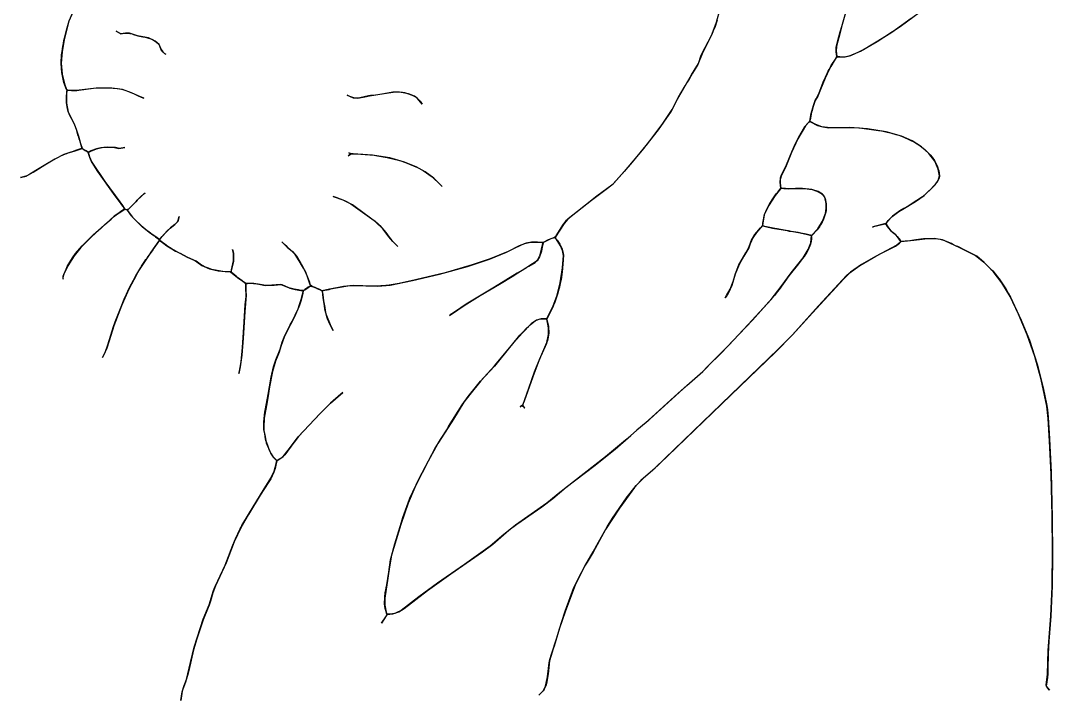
# Model space of a CAD drawing. Extents: x 0 to 8.8, y 0.1 to 11.
# Drawn here: x 0.244 to 4.166, y 0.084 to 2.669 of the extents above; entities that cross this region are included whole.
import ezdxf

# ---------------------------------------------------------------- set-up
doc = ezdxf.new("R2010")
doc.units = 0

msp = doc.modelspace()

# ---------------------------------------------------------------- linework, layer by layer
for points in [[(0.4509, 2.7179), (0.428, 2.6676), (0.4223, 2.6464), (0.4096, 2.5958), (0.4016, 2.5508), (0.3987, 2.5075), (0.402, 2.4653), (0.4106, 2.4288), (0.4187, 2.4078), (0.4199, 2.4021), (0.4185, 2.3899), (0.4184, 2.367), (0.4191, 2.3556), (0.4253, 2.3216), (0.4379, 2.2963), (0.4431, 2.2866), (0.4483, 2.2768), (0.4556, 2.2569), (0.4619, 2.2367), (0.4639, 2.2301), (0.4723, 2.2023), (0.4777, 2.184), (0.4647, 2.1786), (0.4532, 2.1747), (0.4434, 2.1715), (0.4347, 2.1688), (0.4091, 2.1597), (0.374, 2.1424), (0.3084, 2.1031), (0.2787, 2.0848), (0.2679, 2.0792), (0.2558, 2.0745), (0.2443, 2.072), (0.265, 2.0781), (0.2926, 2.0932), (0.3459, 2.1264), (0.3619, 2.136), (0.3884, 2.1502), (0.3973, 2.1545), (0.4064, 2.1587), (0.4153, 2.1624), (0.4203, 2.1642), (0.4256, 2.1659), (0.4474, 2.1728), (0.4738, 2.1818), (0.4796, 2.1822), (0.4898, 2.1756), (0.501, 2.1685), (0.5036, 2.1597), (0.5061, 2.1516), (0.5147, 2.131), (0.5641, 2.0579), (0.6215, 1.9801), (0.6313, 1.9657), (0.6353, 1.9597), (0.6382, 1.9553), (0.6398, 1.953), (0.6242, 1.9414), (0.6138, 1.9345), (0.5995, 1.9249), (0.5686, 1.8968), (0.5144, 1.8486), (0.4733, 1.8068), (0.4475, 1.7747), (0.4234, 1.7364), (0.4078, 1.7018), (0.4053, 1.6903), (0.4057, 1.6858), (0.4061, 1.6968), (0.4169, 1.7244), (0.4216, 1.7334), (0.442, 1.7668), (0.4533, 1.7828), (0.4785, 1.8128), (0.492, 1.827), (0.5199, 1.8539), (0.55, 1.881), (0.5646, 1.8939), (0.5805, 1.9074), (0.588, 1.9138), (0.5978, 1.9235), (0.6075, 1.9304), (0.6192, 1.938), (0.6407, 1.9523), (0.6474, 1.9496), (0.6511, 1.9464), (0.6621, 1.9317), (0.6689, 1.9235), (0.6759, 1.9156), (0.706, 1.8859), (0.7325, 1.8646), (0.7469, 1.8543), (0.7527, 1.8501), (0.7568, 1.8471), (0.7694, 1.8376), (0.7718, 1.8342), (0.7634, 1.8211), (0.7512, 1.8033), (0.7451, 1.7946), (0.7398, 1.7872), (0.7306, 1.7741), (0.7175, 1.7554), (0.6927, 1.717), (0.6746, 1.6831), (0.6553, 1.6477), (0.6354, 1.6022), (0.6281, 1.5839), (0.5983, 1.5086), (0.5806, 1.4517), (0.5704, 1.4201), (0.566, 1.4089), (0.5611, 1.3983), (0.5556, 1.3878), (0.5665, 1.4103), (0.5755, 1.4358), (0.5917, 1.4887), (0.5961, 1.5021), (0.6034, 1.5231), (0.6261, 1.58), (0.6383, 1.6095), (0.6466, 1.629), (0.6556, 1.6485), (0.6657, 1.6677), (0.6825, 1.698), (0.7007, 1.7308), (0.7037, 1.7354), (0.717, 1.7548), (0.7207, 1.7601), (0.7249, 1.7662), (0.7286, 1.7715), (0.7364, 1.7826), (0.7407, 1.7885), (0.7561, 1.8104), (0.7705, 1.8321), (0.7787, 1.8289), (0.7892, 1.8211), (0.8004, 1.8132), (0.8188, 1.8012), (0.8332, 1.7929), (0.8398, 1.7893), (0.852, 1.7831), (0.8768, 1.7701), (0.9061, 1.7573), (0.9147, 1.7521), (0.933, 1.7384), (0.9627, 1.7256), (0.9949, 1.7175), (1.0217, 1.7144), (1.0425, 1.7135), (1.0688, 1.6924), (1.0884, 1.6779), (1.1007, 1.6687), (1.1003, 1.6618), (1.1002, 1.648), (1.1007, 1.6386), (1.1015, 1.6253), (1.0961, 1.5614), (1.0904, 1.4615), (1.0856, 1.3972), (1.0794, 1.3519), (1.0739, 1.3267), (1.0761, 1.3358), (1.0823, 1.3712), (1.088, 1.4256), (1.0936, 1.5216), (1.095, 1.5469), (1.0963, 1.5672), (1.0981, 1.5887), (1.1012, 1.6202), (1.101, 1.6339), (1.1005, 1.6408), (1.1006, 1.6679), (1.1067, 1.6697), (1.1161, 1.6701), (1.13, 1.6698), (1.1351, 1.6693), (1.1499, 1.6665), (1.1736, 1.6616), (1.2081, 1.663), (1.234, 1.6652), (1.2557, 1.6565), (1.2672, 1.6519), (1.2823, 1.6482), (1.2885, 1.6471), (1.3097, 1.6432), (1.3179, 1.6417), (1.3168, 1.6316), (1.3105, 1.6062), (1.3082, 1.5988), (1.3042, 1.5868), (1.3022, 1.5811), (1.2894, 1.5511), (1.2802, 1.5325), (1.275, 1.5228), (1.2703, 1.5139), (1.246, 1.4658), (1.2336, 1.4303), (1.2265, 1.4085), (1.2193, 1.3894), (1.2131, 1.3739), (1.2013, 1.3348), (1.1903, 1.276), (1.1866, 1.2514), (1.1838, 1.2342), (1.1809, 1.2187), (1.1699, 1.157), (1.1682, 1.1213), (1.169, 1.1097), (1.1738, 1.0872), (1.1766, 1.071), (1.1821, 1.0543), (1.1894, 1.0355), (1.1962, 1.0215), (1.2048, 1.0093), (1.2159, 0.9976), (1.2177, 0.9935), (1.2149, 0.9788), (1.2133, 0.972), (1.2115, 0.9655), (1.2097, 0.9593), (1.2053, 0.948), (1.2031, 0.9427), (1.2007, 0.9377), (1.1949, 0.9266), (1.1855, 0.9113), (1.1551, 0.864), (1.1109, 0.791), (1.081, 0.7404), (1.0565, 0.6867), (1.0258, 0.6067), (0.9848, 0.5189), (0.9743, 0.4922), (0.9655, 0.4611), (0.9604, 0.4455), (0.9543, 0.4301), (0.9378, 0.3896), (0.9144, 0.3179), (0.9012, 0.2759), (0.8841, 0.1967), (0.8817, 0.1866), (0.8714, 0.1525), (0.8645, 0.1366), (0.8587, 0.1185), (0.8529, 0.0836), (0.8579, 0.1162), (0.8659, 0.1404), (0.8751, 0.1633), (0.8905, 0.2274), (0.9039, 0.2862), (0.9154, 0.3211), (0.9388, 0.3929), (0.9609, 0.447), (0.9772, 0.5015), (0.9867, 0.5234), (0.9938, 0.5386), (1.0224, 0.5985), (1.0515, 0.6741), (1.0611, 0.6984), (1.0788, 0.7366), (1.0822, 0.7428), (1.0857, 0.749), (1.0893, 0.7553), (1.1281, 0.8199), (1.1697, 0.8878), (1.1959, 0.9285), (1.2083, 0.9558), (1.2159, 0.9835), (1.2174, 0.992), (1.2222, 0.9976), (1.2295, 1.0018), (1.2424, 1.0116), (1.2615, 1.0353), (1.2706, 1.0474), (1.2991, 1.0859), (1.3828, 1.1754), (1.4222, 1.2137), (1.4686, 1.2543), (1.4613, 1.248), (1.4224, 1.2139), (1.3816, 1.174), (1.3007, 1.0875), (1.2844, 1.0654), (1.2731, 1.0503), (1.2482, 1.0177), (1.2355, 1.0058), (1.2188, 0.996), (1.205, 1.0091), (1.1948, 1.0238), (1.1795, 1.062), (1.1785, 1.0653), (1.1763, 1.0722), (1.1739, 1.0859), (1.1721, 1.0993), (1.1686, 1.1123), (1.1682, 1.1178), (1.169, 1.1376), (1.1689, 1.1434), (1.1732, 1.1794), (1.1757, 1.1929), (1.1857, 1.2474), (1.1964, 1.3128), (1.2059, 1.3527), (1.2147, 1.3784), (1.2303, 1.4195), (1.2382, 1.4462), (1.2458, 1.4654), (1.2513, 1.4771), (1.2571, 1.4888), (1.2694, 1.5123), (1.2759, 1.5247), (1.2819, 1.5366), (1.288, 1.5485), (1.2988, 1.5729), (1.3037, 1.5855), (1.312, 1.612), (1.3172, 1.6341), (1.32, 1.6424), (1.3242, 1.6454), (1.3376, 1.6547), (1.3454, 1.6597), (1.3568, 1.6567), (1.362, 1.6547), (1.3671, 1.6526), (1.372, 1.6504), (1.388, 1.6425), (1.3918, 1.6355), (1.3943, 1.6158), (1.396, 1.6037), (1.4001, 1.578), (1.4021, 1.5661), (1.403, 1.5613), (1.4043, 1.5542), (1.4204, 1.5128), (1.4326, 1.4909), (1.4196, 1.5143), (1.411, 1.5355), (1.4087, 1.5421), (1.4064, 1.5485), (1.4019, 1.5672), (1.4008, 1.5733), (1.3976, 1.5929), (1.3944, 1.6152), (1.3914, 1.641), (1.4006, 1.6434), (1.409, 1.6453), (1.4166, 1.647), (1.4236, 1.6486), (1.4302, 1.6499), (1.4364, 1.6513), (1.4511, 1.6543), (1.4877, 1.6607), (1.4987, 1.6615), (1.5097, 1.6616), (1.6024, 1.6593), (1.6489, 1.6632), (1.7333, 1.6805), (1.8365, 1.7053), (1.9426, 1.7343), (2.0261, 1.7618), (2.0913, 1.7882), (2.1188, 1.8028), (2.148, 1.8168), (2.1543, 1.8192), (2.1599, 1.8211), (2.1664, 1.8228), (2.1829, 1.8259), (2.1935, 1.8268), (2.2011, 1.827), (2.2059, 1.8269), (2.2204, 1.826), (2.23, 1.8244), (2.2268, 1.807), (2.2236, 1.7927), (2.2167, 1.7705), (2.2072, 1.7554), (2.1905, 1.7436), (2.1762, 1.735), (2.1649, 1.7282), (2.1541, 1.7215), (2.1432, 1.7151), (2.1322, 1.7083), (2.0451, 1.6553), (1.9881, 1.6216), (1.9383, 1.5912), (1.8929, 1.5609), (1.8773, 1.5496), (1.8745, 1.5474), (1.8821, 1.5531), (1.9299, 1.586), (1.9906, 1.6233), (2.0641, 1.667), (2.1186, 1.7002), (2.1347, 1.7101), (2.1673, 1.7298), (2.1757, 1.7347), (2.2003, 1.7495), (2.2109, 1.76), (2.2194, 1.7779), (2.2286, 1.8167), (2.2295, 1.8217), (2.2326, 1.8263), (2.2611, 1.84), (2.274, 1.8446), (2.2841, 1.834), (2.2937, 1.8192), (2.299, 1.8089), (2.3026, 1.8), (2.3064, 1.7851), (2.3073, 1.7767), (2.3056, 1.743), (2.3026, 1.714), (2.2984, 1.685), (2.2953, 1.6696), (2.2939, 1.663), (2.2923, 1.6557), (2.2907, 1.6483), (2.2863, 1.6329), (2.284, 1.6255), (2.2816, 1.6179), (2.279, 1.6103), (2.2734, 1.5948), (2.2702, 1.5869), (2.2668, 1.5787), (2.2545, 1.5533), (2.2496, 1.5443), (2.2443, 1.5352), (2.223, 1.5348), (2.205, 1.5299), (2.1853, 1.5153), (2.1503, 1.481), (2.1082, 1.4319), (2.0452, 1.3551), (1.9933, 1.2985), (1.9519, 1.2467), (1.9291, 1.2175), (1.8893, 1.1535), (1.8804, 1.1389), (1.8307, 1.0602), (1.7938, 0.9935), (1.7466, 0.9023), (1.7169, 0.8343), (1.6892, 0.7524), (1.6544, 0.6355), (1.6474, 0.5988), (1.643, 0.5657), (1.6386, 0.5392), (1.6357, 0.5229), (1.6284, 0.4728), (1.6284, 0.4456), (1.6343, 0.4195), (1.6373, 0.4119), (1.6277, 0.3953), (1.6159, 0.3769), (1.632, 0.4019), (1.6372, 0.41), (1.6594, 0.4128), (1.6821, 0.4201), (1.7023, 0.4335), (1.7907, 0.5022), (1.879, 0.5653), (1.9999, 0.6492), (2.0388, 0.6782), (2.0999, 0.7307), (2.1076, 0.7369), (2.1151, 0.7429), (2.1306, 0.7543), (2.2256, 0.8199), (2.2667, 0.8513), (2.3178, 0.894), (2.4279, 0.9787), (2.5043, 1.0394), (2.5634, 1.0908), (2.6081, 1.1306), (2.6303, 1.1487), (2.7437, 1.2521), (2.7772, 1.2819), (2.837, 1.334), (2.8784, 1.3769), (2.9365, 1.4347), (3.0101, 1.5129), (3.0969, 1.6084), (3.1352, 1.6575), (3.1732, 1.71), (3.2184, 1.7675), (3.2378, 1.798), (3.2478, 1.8234), (3.2511, 1.8517), (3.275, 1.8777), (3.2928, 1.9059), (3.3038, 1.9362), (3.3068, 1.9543), (3.3058, 1.9738), (3.3013, 1.9974), (3.2929, 2.0086), (3.2757, 2.0191), (3.2522, 2.0268), (3.2169, 2.0305), (3.1897, 2.0303), (3.1781, 2.0299), (3.1651, 2.0299), (3.1382, 2.0314), (3.1344, 2.0324), (3.1326, 2.0434), (3.1317, 2.0535), (3.1329, 2.0713), (3.1365, 2.0822), (3.1554, 2.1208), (3.1755, 2.1706), (3.1895, 2.202), (3.1946, 2.2125), (3.2006, 2.2241), (3.2252, 2.2665), (3.2362, 2.2794), (3.2402, 2.2829), (3.2448, 2.2858), (3.2736, 2.2708), (3.2938, 2.2648), (3.316, 2.2619), (3.362, 2.2624), (3.4091, 2.2627), (3.4336, 2.2609), (3.5048, 2.2516), (3.5164, 2.2494), (3.5279, 2.2471), (3.5387, 2.2448), (3.5503, 2.2421), (3.5714, 2.2363), (3.5825, 2.2329), (3.5927, 2.2294), (3.602, 2.226), (3.6422, 2.2069), (3.6525, 2.2007), (3.6628, 2.1937), (3.683, 2.1775), (3.7018, 2.1583), (3.7089, 2.1495), (3.7176, 2.1366), (3.7203, 2.1319), (3.7242, 2.1244), (3.7292, 2.1131), (3.7321, 2.1045), (3.7342, 2.0975), (3.7356, 2.0903), (3.7365, 2.0778), (3.7356, 2.0703), (3.7288, 2.0547), (3.703, 2.0271), (3.6725, 1.9995), (3.6334, 1.9731), (3.6177, 1.9639), (3.6019, 1.9545), (3.5869, 1.9454), (3.5583, 1.9248), (3.5389, 1.9049), (3.5329, 1.8969), (3.4884, 1.8865), (3.482, 1.884), (3.4868, 1.8862), (3.5236, 1.8951), (3.5303, 1.8964), (3.5342, 1.8948), (3.5408, 1.8847), (3.548, 1.875), (3.5527, 1.8701), (3.5653, 1.8591), (3.5766, 1.8481), (3.5873, 1.8343), (3.5889, 1.8265), (3.5751, 1.8145), (3.4959, 1.7734), (3.4404, 1.7416), (3.3983, 1.7128), (3.3732, 1.6875), (3.254, 1.5578), (3.1789, 1.4746), (3.1133, 1.4081), (2.7044, 1.0144), (2.647, 0.9591), (2.6023, 0.9194), (2.5774, 0.8934), (2.5202, 0.8151), (2.4677, 0.7332), (2.4203, 0.648), (2.398, 0.6091), (2.3906, 0.5976), (2.3536, 0.5257), (2.3143, 0.421), (2.2919, 0.3541), (2.2727, 0.29), (2.269, 0.2793), (2.2644, 0.267), (2.2552, 0.2345), (2.249, 0.1848), (2.2446, 0.1539), (2.2417, 0.1429), (2.2343, 0.126), (2.2305, 0.1204), (2.222, 0.1108), (2.2137, 0.1036), (2.23, 0.1198), (2.24, 0.138), (2.2475, 0.1727), (2.2534, 0.2262), (2.2561, 0.2393), (2.2619, 0.2597), (2.2812, 0.3181), (2.3, 0.3798), (2.3148, 0.4227), (2.3475, 0.5127), (2.3763, 0.5701), (2.3888, 0.5945), (2.4208, 0.649), (2.4404, 0.6858), (2.4756, 0.7466), (2.4946, 0.7768), (2.5504, 0.8578), (2.5557, 0.8649), (2.5841, 0.9015), (2.621, 0.9374), (2.6561, 0.9677), (3.1242, 1.4192), (3.1787, 1.4744), (3.2776, 1.5839), (3.384, 1.6996), (3.3934, 1.7091), (3.4344, 1.7379), (3.4949, 1.7729), (3.5163, 1.7842), (3.5697, 1.8112), (3.5845, 1.8222), (3.5915, 1.8287), (3.6394, 1.834), (3.6605, 1.8371), (3.6916, 1.8403), (3.7013, 1.8406), (3.7307, 1.8391), (3.7398, 1.8376), (3.7559, 1.8331), (3.7801, 1.8219), (3.7887, 1.8178), (3.8205, 1.803), (3.8739, 1.7761), (3.8987, 1.756), (3.905, 1.7505), (3.9326, 1.724), (3.9392, 1.7169), (3.9573, 1.6951), (3.9636, 1.6869), (3.9891, 1.6485), (3.9983, 1.6328), (4.0069, 1.617), (4.015, 1.6011), (4.0478, 1.5295), (4.0789, 1.4532), (4.1082, 1.3621), (4.1308, 1.2727), (4.1451, 1.2048), (4.1475, 1.1891), (4.1502, 1.1605), (4.155, 1.0781), (4.1616, 0.9498), (4.1651, 0.7784), (4.1661, 0.6359), (4.1652, 0.5189), (4.1605, 0.4044), (4.1533, 0.3088), (4.15, 0.2604), (4.149, 0.2018), (4.1483, 0.1862), (4.147, 0.17), (4.1452, 0.1537), (4.1439, 0.1455), (4.1423, 0.1373), (4.1549, 0.1227), (4.1462, 0.1321), (4.1429, 0.141), (4.148, 0.1837), (4.1503, 0.2728), (4.1605, 0.405), (4.165, 0.5163), (4.166, 0.6549), (4.1649, 0.7851), (4.1617, 0.9428), (4.1556, 1.0695), (4.1502, 1.1557), (4.1453, 1.203), (4.1232, 1.3036), (4.0991, 1.3922), (4.0707, 1.4743), (4.0376, 1.5529), (4.0054, 1.6196), (3.9744, 1.6715), (3.9411, 1.7146), (3.9064, 1.7492), (3.879, 1.7729), (3.8289, 1.799), (3.8142, 1.8058), (3.8063, 1.8095), (3.7983, 1.8132), (3.7903, 1.817), (3.7821, 1.8209), (3.7726, 1.8255), (3.7484, 1.8355), (3.7165, 1.8401), (3.6767, 1.8389), (3.6475, 1.835), (3.6397, 1.8341), (3.6318, 1.8328), (3.6151, 1.8306), (3.6063, 1.8297), (3.5902, 1.8296), (3.5774, 1.8472), (3.5709, 1.8538), (3.5643, 1.86), (3.5511, 1.8716), (3.5396, 1.8866), (3.5332, 1.8961), (3.5365, 1.9019), (3.5418, 1.9086), (3.5471, 1.9143), (3.5523, 1.9194), (3.5573, 1.924), (3.5622, 1.9283), (3.5823, 1.9426), (3.598, 1.9525), (3.6461, 1.9812), (3.6782, 2.0041), (3.7204, 2.0449), (3.7324, 2.0608), (3.7365, 2.0793), (3.732, 2.1048), (3.7188, 2.1343), (3.6971, 2.1635), (3.6683, 2.1895), (3.6332, 2.2119), (3.5924, 2.2295), (3.5347, 2.2456), (3.4639, 2.2573), (3.3968, 2.263), (3.3421, 2.2615), (3.317, 2.2618), (3.3108, 2.2622), (3.2904, 2.2653), (3.267, 2.2735), (3.2452, 2.2856), (3.2451, 2.2941), (3.2494, 2.3159), (3.2583, 2.3462), (3.2648, 2.3658), (3.2682, 2.3723), (3.2782, 2.3906), (3.2955, 2.4357), (3.3033, 2.4543), (3.3097, 2.468), (3.3139, 2.4764), (3.3176, 2.4835), (3.3258, 2.4985), (3.3413, 2.523), (3.3476, 2.5321), (3.3599, 2.5311), (3.3781, 2.5312), (3.3955, 2.5347), (3.4371, 2.5531), (3.5006, 2.5897), (3.5879, 2.6465), (3.6602, 2.7003)], [(2.8916, 2.6704), (2.8825, 2.6434), (2.8773, 2.6299), (2.8716, 2.6163), (2.8344, 2.5429), (2.8185, 2.5023), (2.7984, 2.4694), (2.7855, 2.4471), (2.7785, 2.4355), (2.74, 2.3689), (2.7173, 2.3251), (2.6679, 2.2538), (2.6072, 2.1759), (2.5382, 2.0949), (2.4987, 2.0507), (2.491, 2.0435), (2.4349, 2.002), (2.3542, 1.9387), (2.3237, 1.9139), (2.3103, 1.8976), (2.2769, 1.8468), (2.2709, 1.8435), (2.2495, 1.8349), (2.2308, 1.8252), (2.2087, 1.8268), (2.1861, 1.8262), (2.1664, 1.8228), (2.1393, 1.8131), (2.0977, 1.791), (2.0297, 1.763), (1.9608, 1.7397), (1.8575, 1.7105), (1.7452, 1.6832), (1.6838, 1.6695), (1.645, 1.6626), (1.632, 1.6611), (1.5948, 1.6592), (1.5829, 1.6594), (1.5083, 1.6616), (1.4718, 1.6583), (1.4654, 1.6571), (1.4583, 1.6556), (1.4321, 1.6503), (1.4188, 1.6474), (1.3901, 1.6415), (1.3867, 1.6431), (1.3804, 1.6463), (1.364, 1.6539), (1.352, 1.6582), (1.3449, 1.6646), (1.3338, 1.6983), (1.33, 1.7071), (1.3195, 1.7274), (1.3119, 1.7404), (1.3031, 1.7551), (1.2885, 1.779), (1.2712, 1.7966), (1.2575, 1.8085), (1.2476, 1.8173), (1.2374, 1.8278), (1.2581, 1.808), (1.2778, 1.7907), (1.293, 1.7727), (1.3056, 1.7512), (1.3088, 1.7456), (1.3122, 1.7399), (1.3156, 1.734), (1.327, 1.7132), (1.3302, 1.7066), (1.3422, 1.675), (1.3449, 1.6594), (1.3377, 1.6548), (1.3304, 1.6498), (1.3252, 1.6461), (1.3202, 1.6426), (1.3094, 1.6432), (1.3004, 1.6449), (1.2841, 1.6478), (1.2634, 1.6531), (1.2385, 1.6639), (1.2312, 1.6652), (1.1839, 1.6611), (1.1765, 1.6613), (1.1552, 1.665), (1.1477, 1.667), (1.131, 1.6697), (1.1074, 1.6697), (1.0992, 1.6702), (1.0928, 1.6747), (1.0866, 1.6791), (1.0774, 1.6857), (1.0687, 1.6924), (1.0631, 1.6969), (1.0458, 1.7117), (1.0461, 1.7217), (1.0535, 1.7558), (1.053, 1.7835), (1.0498, 1.7985), (1.0529, 1.7843), (1.0536, 1.7785), (1.0533, 1.7528), (1.0449, 1.7174), (1.0429, 1.7135), (1.0129, 1.7151), (1.0057, 1.7159), (0.9987, 1.7169), (0.978, 1.721), (0.9711, 1.7229), (0.9541, 1.7287), (0.9472, 1.7315), (0.9268, 1.7425), (0.9112, 1.7544), (0.8772, 1.7699), (0.8523, 1.7829), (0.8459, 1.7862), (0.8274, 1.796), (0.8209, 1.7998), (0.8159, 1.803), (0.8102, 1.8064), (0.8043, 1.8104), (0.7978, 1.815), (0.7737, 1.8326), (0.773, 1.8375), (0.7826, 1.848), (0.798, 1.8651), (0.8122, 1.8796), (0.831, 1.894), (0.84, 1.9038), (0.8436, 1.91), (0.8474, 1.9247), (0.845, 1.9135), (0.8413, 1.9054), (0.83, 1.8931), (0.8139, 1.8809), (0.8016, 1.8692), (0.7787, 1.8437), (0.7725, 1.837), (0.7542, 1.849), (0.7388, 1.8601), (0.7316, 1.8652), (0.7247, 1.8702), (0.7031, 1.8885), (0.6771, 1.9142), (0.6662, 1.9264), (0.6502, 1.9477), (0.662, 1.96), (0.6714, 1.9689), (0.6781, 1.9757), (0.6832, 1.9812), (0.6874, 1.986), (0.6932, 1.992), (0.7004, 1.9988), (0.7129, 2.0098), (0.7171, 2.014), (0.6873, 1.9859), (0.682, 1.98), (0.6685, 1.9661), (0.6538, 1.9526), (0.6471, 1.9497), (0.6393, 1.9538), (0.634, 1.9616), (0.6294, 1.9685), (0.6266, 1.9729), (0.5972, 2.0118), (0.5381, 2.0954), (0.5158, 2.129), (0.5133, 2.1335), (0.5112, 2.1384), (0.5071, 2.1487), (0.5015, 2.1674), (0.5115, 2.1732), (0.5234, 2.1781), (0.5331, 2.1814), (0.5481, 2.1851), (0.5539, 2.1863), (0.5603, 2.1873), (0.5663, 2.188), (0.5719, 2.1884), (0.5949, 2.1878), (0.6125, 2.1843), (0.618, 2.1829), (0.6408, 2.1864), (0.6197, 2.1829), (0.6052, 2.186), (0.5763, 2.1885), (0.5495, 2.1854), (0.5333, 2.1815), (0.5118, 2.1733), (0.5011, 2.1685), (0.4936, 2.1733), (0.4797, 2.1821), (0.4774, 2.1854), (0.4745, 2.195), (0.4717, 2.2044), (0.4689, 2.2138), (0.4671, 2.2197), (0.4653, 2.2255), (0.4636, 2.2311), (0.4561, 2.2554), (0.4506, 2.272), (0.4378, 2.2963), (0.433, 2.3055), (0.4247, 2.3236), (0.4222, 2.3345), (0.419, 2.3564), (0.4184, 2.3671), (0.4182, 2.3752), (0.4196, 2.4004), (0.4218, 2.4044), (0.4377, 2.4039), (0.449, 2.4037), (0.4577, 2.404), (0.4651, 2.4047), (0.5218, 2.4117), (0.5636, 2.4137), (0.5799, 2.4136), (0.613, 2.411), (0.6282, 2.4083), (0.6368, 2.406), (0.6441, 2.4037), (0.6756, 2.391), (0.6914, 2.3833), (0.7026, 2.3782), (0.713, 2.3742), (0.6915, 2.3832), (0.6661, 2.3951), (0.6316, 2.4073), (0.591, 2.4129), (0.5312, 2.4125), (0.4667, 2.4049), (0.4554, 2.4039), (0.4485, 2.4037), (0.4242, 2.4043), (0.4191, 2.4071), (0.409, 2.4336), (0.4011, 2.4716), (0.3987, 2.5066), (0.3988, 2.5178), (0.3994, 2.5289), (0.4002, 2.5397), (0.4017, 2.5518), (0.4031, 2.5622), (0.4048, 2.5726), (0.4067, 2.5828), (0.4088, 2.593), (0.4111, 2.603), (0.4134, 2.6129), (0.4208, 2.6419), (0.4282, 2.6681), (0.4522, 2.7204)], [(3.3891, 2.7298), (3.3675, 2.6541), (3.3591, 2.6245), (3.3454, 2.5716), (3.3443, 2.5528), (3.3474, 2.534), (3.3408, 2.5222), (3.3235, 2.4941), (3.3186, 2.4852), (3.302, 2.4508), (3.2845, 2.4069), (3.2742, 2.3817), (3.2646, 2.3653), (3.2583, 2.3465), (3.2548, 2.3343), (3.2529, 2.3278), (3.2511, 2.3213), (3.2449, 2.2921), (3.2408, 2.2835), (3.2275, 2.2695), (3.1983, 2.2197), (3.1741, 2.167), (3.1511, 2.1108), (3.1362, 2.0814), (3.132, 2.0652), (3.1327, 2.03), (3.1123, 2.0045), (3.087, 1.9647), (3.0711, 1.9305), (3.0652, 1.8989), (3.0649, 1.8896), (3.0412, 1.8631), (3.0275, 1.8425), (3.0177, 1.8205), (3.0123, 1.8053), (2.9936, 1.7733), (2.9757, 1.7422), (2.9607, 1.7054), (2.9477, 1.662), (2.936, 1.6361), (2.9294, 1.6254), (2.9218, 1.6144), (2.928, 1.6232), (2.9417, 1.6472), (2.9523, 1.6769), (2.9611, 1.7068), (2.9636, 1.7143), (2.9747, 1.7405), (3.0014, 1.7861), (3.0124, 1.8057), (3.0216, 1.831), (3.0353, 1.8551), (3.0572, 1.8813), (3.0643, 1.8883), (3.0751, 1.8856), (3.1026, 1.8802), (3.1269, 1.8758), (3.1424, 1.8732), (3.1505, 1.8718), (3.1579, 1.8704), (3.1652, 1.869), (3.1796, 1.8666), (3.2006, 1.863), (3.2077, 1.8618), (3.2359, 1.8562), (3.2498, 1.8522), (3.2511, 1.8469), (3.2506, 1.8382), (3.2494, 1.8307), (3.248, 1.8241), (3.2465, 1.8183), (3.2446, 1.813), (3.2427, 1.8082), (3.2408, 1.8037), (3.2387, 1.7995), (3.2328, 1.7888), (3.2221, 1.7723), (3.2169, 1.765), (3.2114, 1.7578), (3.2008, 1.7444), (3.1646, 1.698), (3.1275, 1.6462), (3.1219, 1.6388), (3.1095, 1.6233), (3.0261, 1.53), (2.9518, 1.4509), (2.9313, 1.4291), (2.9072, 1.4048), (2.8565, 1.3549), (2.8367, 1.3338), (2.7712, 1.2767), (2.7486, 1.2565), (2.622, 1.1412), (2.5863, 1.1119), (2.5503, 1.0788), (2.5364, 1.0665), (2.4674, 1.0096), (2.3454, 0.9155), (2.2875, 0.8689), (2.2449, 0.834), (2.1259, 0.7507), (2.0734, 0.7078), (2.0286, 0.67), (1.9313, 0.6011), (1.829, 0.53), (1.7582, 0.4774), (1.6914, 0.4251), (1.6724, 0.4162), (1.6665, 0.4144), (1.6581, 0.4125), (1.6482, 0.4112), (1.6374, 0.4116), (1.6356, 0.4156), (1.6324, 0.425), (1.6302, 0.433), (1.6287, 0.442), (1.6279, 0.4504), (1.6284, 0.4745), (1.6306, 0.4934), (1.6322, 0.5031), (1.6339, 0.5131), (1.6357, 0.5234), (1.6437, 0.5717), (1.6503, 0.6185), (1.6671, 0.6795), (1.687, 0.7451), (1.692, 0.7615), (1.6973, 0.7787), (1.717, 0.8345), (1.7242, 0.8525), (1.7589, 0.9276), (1.8186, 1.04), (1.8406, 1.0761), (1.8665, 1.1165), (1.8713, 1.1251), (1.9226, 1.2081), (1.9457, 1.2395), (1.982, 1.2848), (1.9873, 1.2913), (1.9928, 1.2979), (2.0462, 1.3563), (2.1096, 1.4339), (2.1424, 1.4725), (2.1484, 1.4791), (2.1548, 1.486), (2.1675, 1.4991), (2.1742, 1.5056), (2.1812, 1.5121), (2.2019, 1.5284), (2.2189, 1.5343), (2.2413, 1.5352), (2.2449, 1.5326), (2.2473, 1.5226), (2.2505, 1.5057), (2.2514, 1.4968), (2.2517, 1.4885), (2.2515, 1.4806), (2.2487, 1.4591), (2.247, 1.4527), (2.2451, 1.4465), (2.2431, 1.4406), (2.2158, 1.3793), (2.191, 1.3149), (2.1588, 1.2218), (2.1519, 1.2065), (2.1433, 1.2002), (2.1496, 1.2049), (2.161, 1.1955), (2.1529, 1.206), (2.1759, 1.2716), (2.1975, 1.3332), (2.2048, 1.3523), (2.2253, 1.4006), (2.2448, 1.4454), (2.251, 1.4757), (2.251, 1.501), (2.2443, 1.5347), (2.2688, 1.5841), (2.2837, 1.6248), (2.2956, 1.6715), (2.3042, 1.7294), (2.3074, 1.7761), (2.3044, 1.7942), (2.2969, 1.8131), (2.2778, 1.8424), (2.2794, 1.8506), (2.3082, 1.8946), (2.3138, 1.9027), (2.3196, 1.9098), (2.3258, 1.916), (2.4141, 1.986), (2.47, 2.0281), (2.4967, 2.0486), (2.5632, 2.1238), (2.628, 2.2019), (2.685, 2.2775), (2.7206, 2.3306), (2.7453, 2.3786), (2.7703, 2.4218), (2.7949, 2.4636), (2.8049, 2.4794), (2.8204, 2.5066), (2.8305, 2.5345), (2.8343, 2.5428), (2.87, 2.6131), (2.8894, 2.6637), (2.9037, 2.7145)], [(3.63, 2.6769), (3.5557, 2.6245), (3.5259, 2.6053), (3.4481, 2.5587), (3.399, 2.5359), (3.3814, 2.5315), (3.3688, 2.5308), (3.3483, 2.5323), (3.3461, 2.5388), (3.3444, 2.5514), (3.3447, 2.5683), (3.354, 2.6071), (3.3597, 2.6269), (3.3653, 2.6471), (3.3882, 2.7271)]]:
    msp.add_lwpolyline(points)
for points in [[(0.6071, 2.6292), (0.6248, 2.6189), (0.6321, 2.6203), (0.637, 2.6212), (0.6431, 2.6217), (0.6473, 2.6221), (0.6553, 2.6216), (0.6596, 2.6208), (0.6641, 2.6199), (0.6689, 2.6185), (0.6737, 2.6167), (0.6903, 2.6108), (0.709, 2.6081), (0.7144, 2.6072), (0.7387, 2.6001), (0.7431, 2.5982), (0.7475, 2.596), (0.7564, 2.5904), (0.7609, 2.5872), (0.7697, 2.5796), (0.7782, 2.559), (0.7852, 2.55), (0.7968, 2.5403), (0.7925, 2.5434), (0.7865, 2.5486), (0.7784, 2.5586), (0.7706, 2.5778), (0.7551, 2.5913), (0.73, 2.6033), (0.6881, 2.6112), (0.6585, 2.621), (0.6427, 2.6217), (0.6258, 2.6191), (0.6072, 2.6292), (0.6071, 2.6292)], [(1.5739, 2.3839), (1.5664, 2.3827), (1.5334, 2.375), (1.5192, 2.374), (1.5112, 2.3749), (1.4962, 2.3802), (1.4859, 2.3857), (1.5085, 2.3757), (1.5256, 2.3741), (1.553, 2.3793), (1.5708, 2.3836), (1.6268, 2.3918), (1.6519, 2.3962), (1.6709, 2.3984), (1.6958, 2.3967), (1.7033, 2.3952), (1.711, 2.3934), (1.7325, 2.3862), (1.7457, 2.379), (1.7571, 2.3686), (1.7625, 2.3624), (1.7707, 2.352), (1.7533, 2.3725), (1.7415, 2.3816), (1.719, 2.391), (1.684, 2.3977), (1.6595, 2.3973), (1.6179, 2.3901), (1.6019, 2.3872), (1.5938, 2.386), (1.5739, 2.3839)], [(1.4924, 2.1665), (1.4938, 2.1654), (1.497, 2.1625), (1.4889, 2.1555), (1.5009, 2.1628), (1.5103, 2.1627), (1.5235, 2.1622), (1.537, 2.1615), (1.5883, 2.1569), (1.6008, 2.1553), (1.6375, 2.1491), (1.6852, 2.1372), (1.7076, 2.13), (1.7525, 2.1109), (1.7742, 2.0991), (1.8087, 2.0748), (1.8408, 2.0447), (1.8469, 2.0379), (1.843, 2.0424), (1.8144, 2.0699), (1.7819, 2.0942), (1.7474, 2.1134), (1.7035, 2.1312), (1.6482, 2.1467), (1.5819, 2.1577), (1.5087, 2.1626), (1.5002, 2.1628), (1.4924, 2.1665), (1.4924, 2.1665)], [(1.4328, 2.0008), (1.4359, 1.9992), (1.4685, 1.9871), (1.4767, 1.9836), (1.4948, 1.9748), (1.4999, 1.9719), (1.5528, 1.9338), (1.5796, 1.9149), (1.5916, 1.9058), (1.6033, 1.8958), (1.6097, 1.8899), (1.6326, 1.8636), (1.6458, 1.8455), (1.6557, 1.8328), (1.6689, 1.8192), (1.6786, 1.8101), (1.6588, 1.8294), (1.6442, 1.8474), (1.6215, 1.8773), (1.5931, 1.9045), (1.5497, 1.9357), (1.5061, 1.968), (1.4763, 1.9838), (1.444, 1.9959), (1.4328, 2.0008), (1.4328, 2.0008)], [(3.2899, 2.0107), (3.2963, 2.0054), (3.3026, 1.9927), (3.306, 1.9723), (3.3068, 1.9591), (3.306, 1.9464), (3.3048, 1.9403), (3.298, 1.9176), (3.2959, 1.9123), (3.2935, 1.9072), (3.2909, 1.9021), (3.2853, 1.8924), (3.2823, 1.8876), (3.2758, 1.8786), (3.2724, 1.874), (3.2519, 1.8524), (3.2306, 1.8573), (3.2098, 1.8613), (3.2002, 1.8631), (3.1732, 1.8676), (3.1637, 1.8692), (3.1461, 1.8721), (3.1197, 1.8771), (3.1107, 1.8787), (3.092, 1.8821), (3.0736, 1.886), (3.0657, 1.8886), (3.0651, 1.8982), (3.0713, 1.9312), (3.0806, 1.9524), (3.0923, 1.9742), (3.1059, 1.9957), (3.1163, 2.0099), (3.122, 2.0171), (3.1342, 2.0317), (3.1451, 2.0308), (3.1627, 2.03), (3.1809, 2.0301), (3.1896, 2.0303), (3.2069, 2.0307), (3.2156, 2.0306), (3.2245, 2.0303), (3.2536, 2.0265), (3.2714, 2.0211), (3.2899, 2.0107)]]:
    msp.add_lwpolyline(points, close=True)

doc.saveas('drawing.dxf')
